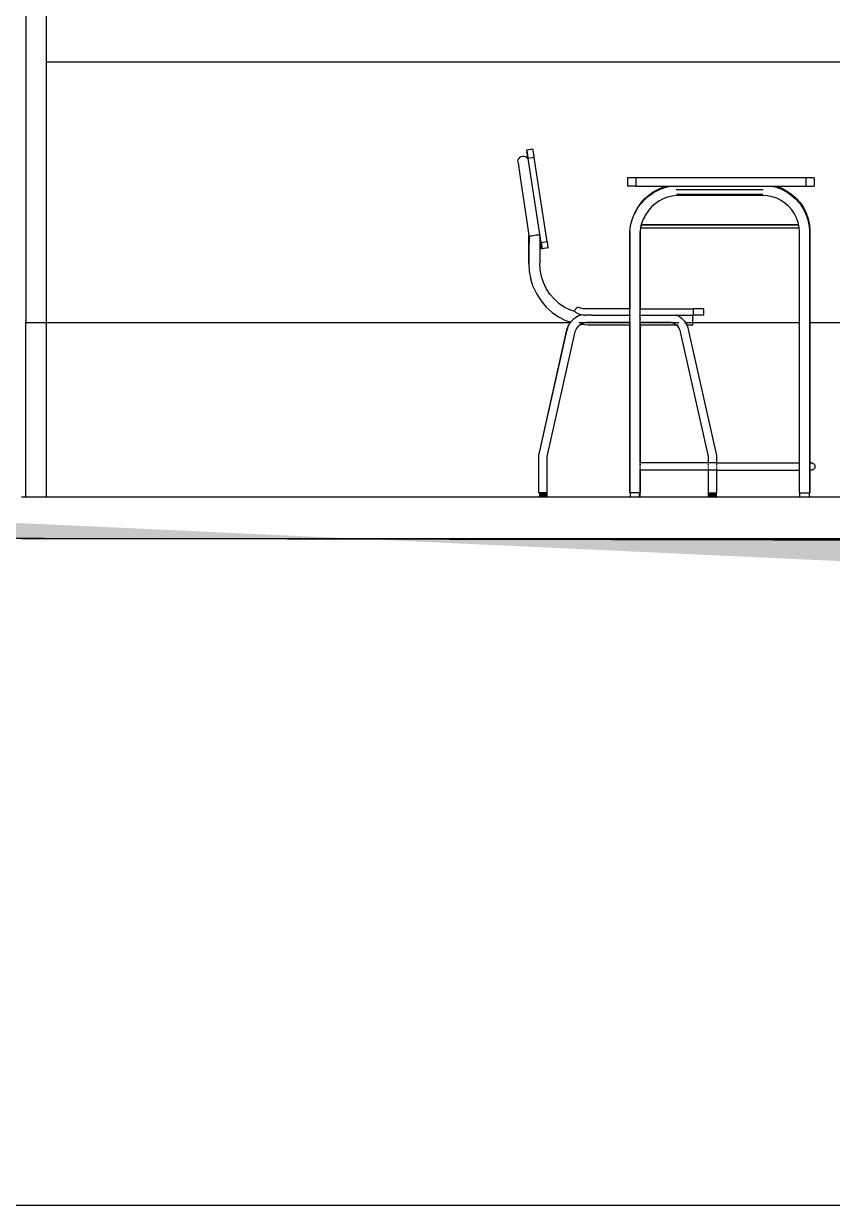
# Model space of a CAD drawing. Header units: metres. Extents: x 258817 to 259192, y 1878716 to 1878911.
# Drawn here: x 259000.56 to 259002.51, y 1878865.803 to 1878868.655 of the extents above; entities that cross this region are included whole.
import ezdxf

# ---------------------------------------------------------------- set-up
doc = ezdxf.new("R2010")
doc.units = ezdxf.units.M
doc.header["$MEASUREMENT"] = 0
doc.layers.add('SectionCutEdges', color=1, linetype='Continuous')
doc.layers.add('Vistas', color=7, linetype='Continuous')

# ---------------------------------------------------------------- blocks, each defined once
blk = doc.blocks.new('010 - Sección longitudinal 2')
for p, q in [((-15.4899, -2.0183), (-15.4899, -1.8683)), ((-15.4899, -2.0183), (-11.7449, -2.0183)), ((-15.4899, -2.6483), (-15.4899, -2.0183)), ((-14.3521, -2.2544), (-14.3504, -2.2512)), ((-14.3504, -2.2512), (-14.3481, -2.2486)), ((-14.3481, -2.2486), (-14.3451, -2.2467)), ((-14.3451, -2.2467), (-14.3418, -2.2457)), ((-14.3418, -2.2457), (-14.3384, -2.2456)), ((-14.3384, -2.2456), (-14.335, -2.2465)), ((-14.335, -2.2465), (-14.332, -2.2482)), ((-14.3178, -2.2294), (-14.332, -2.2317)), ((-14.3311, -2.2317), (-14.332, -2.2317)), ((-14.332, -2.2317), (-14.332, -2.2319)), ((-14.332, -2.2319), (-14.3319, -2.2324)), ((-14.332, -2.2482), (-14.3295, -2.2507)), ((-14.3319, -2.2324), (-14.3318, -2.2332)), ((-14.3318, -2.2332), (-14.3316, -2.2343)), ((-14.3316, -2.2343), (-14.3314, -2.2358)), ((-14.3302, -2.2438), (-14.3314, -2.2358)), ((-14.3169, -2.2294), (-14.3311, -2.2317)), ((-14.331, -2.2319), (-14.3311, -2.2317)), ((-14.3309, -2.2324), (-14.331, -2.2319)), ((-14.3308, -2.2332), (-14.3309, -2.2324)), ((-14.3306, -2.2344), (-14.3308, -2.2332)), ((-14.3304, -2.2358), (-14.3306, -2.2344)), ((-14.3301, -2.2374), (-14.3304, -2.2358)), ((-14.329, -2.2515), (-14.3302, -2.2438)), ((-14.3298, -2.2394), (-14.3301, -2.2374)), ((-14.3295, -2.2415), (-14.3298, -2.2394)), ((-14.3292, -2.2438), (-14.3295, -2.2415)), ((-14.3295, -2.2507), (-14.329, -2.2515)), ((-14.3288, -2.2462), (-14.3292, -2.2438)), ((-14.329, -2.2515), (-14.328, -2.2583)), ((-14.329, -2.2515), (-14.3283, -2.2527)), ((-14.3284, -2.2487), (-14.3288, -2.2462)), ((-14.328, -2.2512), (-14.3284, -2.2487)), ((-14.3139, -2.2489), (-14.328, -2.2512)), ((-14.2969, -2.4549), (-14.328, -2.2512)), ((-14.3169, -2.2294), (-14.3178, -2.2294)), ((-14.3169, -2.2296), (-14.3169, -2.2294)), ((-14.3168, -2.2301), (-14.3169, -2.2296)), ((-14.3166, -2.2309), (-14.3168, -2.2301)), ((-14.3165, -2.232), (-14.3166, -2.2309)), ((-14.3162, -2.2334), (-14.3165, -2.232)), ((-14.316, -2.2351), (-14.3162, -2.2334)), ((-14.3157, -2.237), (-14.316, -2.2351)), ((-14.3153, -2.2392), (-14.3157, -2.237)), ((-14.315, -2.2414), (-14.3153, -2.2392)), ((-14.3146, -2.2438), (-14.315, -2.2414)), ((-14.3142, -2.2463), (-14.3146, -2.2438)), ((-14.3139, -2.2489), (-14.3142, -2.2463)), ((-14.2827, -2.4528), (-14.3139, -2.2489)), ((-14.3529, -2.2578), (-14.3521, -2.2544)), ((-14.3528, -2.2614), (-14.3529, -2.2578)), ((-14.3528, -2.2614), (-14.3519, -2.2679)), ((-14.3519, -2.2679), (-14.3493, -2.2857)), ((-14.3493, -2.2857), (-14.3451, -2.3136)), ((-14.0889, -2.2983), (-14.089, -2.2983)), ((-14.089, -2.2983), (-14.089, -2.3183)), ((-14.0884, -2.2983), (-14.0889, -2.2983)), ((-14.0875, -2.2983), (-14.0884, -2.2983)), ((-14.0864, -2.2983), (-14.0875, -2.2983)), ((-14.0849, -2.2983), (-14.0864, -2.2983)), ((-14.0832, -2.2983), (-14.0849, -2.2983)), ((-14.0812, -2.2983), (-14.0832, -2.2983)), ((-14.079, -2.2983), (-14.0812, -2.2983)), ((-14.0767, -2.2983), (-14.079, -2.2983)), ((-14.0742, -2.2983), (-14.0767, -2.2983)), ((-14.0716, -2.2983), (-14.0742, -2.2983)), ((-14.069, -2.2983), (-14.0716, -2.2983)), ((-13.659, -2.2983), (-14.069, -2.2983)), ((-14.069, -2.2983), (-14.069, -2.3183)), ((-13.6564, -2.2983), (-13.659, -2.2983)), ((-13.659, -2.2983), (-13.659, -2.3183)), ((-13.6539, -2.2983), (-13.6564, -2.2983)), ((-13.6514, -2.2983), (-13.6539, -2.2983)), ((-13.649, -2.2983), (-13.6514, -2.2983)), ((-13.6469, -2.2983), (-13.649, -2.2983)), ((-13.6449, -2.2983), (-13.6469, -2.2983)), ((-13.6432, -2.2983), (-13.6449, -2.2983)), ((-13.6417, -2.2983), (-13.6432, -2.2983)), ((-13.6406, -2.2983), (-13.6417, -2.2983)), ((-13.6406, -2.2983), (-13.639, -2.2983)), ((-13.639, -2.2983), (-13.639, -2.3183)), ((-14.3451, -2.3136), (-14.3396, -2.3501)), ((-14.0889, -2.3183), (-14.089, -2.3183)), ((-14.0884, -2.3183), (-14.0889, -2.3183)), ((-14.0875, -2.3183), (-14.0884, -2.3183)), ((-14.0864, -2.3183), (-14.0875, -2.3183)), ((-14.0849, -2.3183), (-14.0864, -2.3183)), ((-14.0832, -2.3183), (-14.0849, -2.3183)), ((-14.0812, -2.3183), (-14.0832, -2.3183)), ((-14.079, -2.3183), (-14.0812, -2.3183)), ((-14.0767, -2.3183), (-14.079, -2.3183)), ((-14.0742, -2.3183), (-14.0767, -2.3183)), ((-14.0716, -2.3183), (-14.0742, -2.3183)), ((-14.069, -2.3183), (-14.0716, -2.3183)), ((-14.069, -2.3183), (-13.9951, -2.3183)), ((-14.0368, -2.3395), (-14.0251, -2.3313)), ((-14.0359, -2.3406), (-14.0259, -2.3336)), ((-14.0259, -2.3336), (-14.0246, -2.3329)), ((-14.0251, -2.3313), (-14.0126, -2.3246)), ((-14.0246, -2.3329), (-14.0243, -2.3327)), ((-14.0243, -2.3327), (-14.0133, -2.3269)), ((-14.0133, -2.3269), (-14, -2.3217)), ((-14.0126, -2.3246), (-13.9993, -2.3194)), ((-14, -2.3217), (-13.9986, -2.3214)), ((-13.9993, -2.3194), (-13.9951, -2.3183)), ((-13.9986, -2.3214), (-13.9871, -2.3183)), ((-13.9951, -2.3183), (-13.9935, -2.3183)), ((-13.9935, -2.3183), (-13.9887, -2.3183)), ((-13.9887, -2.3183), (-13.9871, -2.3183)), ((-13.9871, -2.3183), (-13.9862, -2.3183)), ((-13.9862, -2.3183), (-13.985, -2.3184)), ((-13.985, -2.3183), (-13.9848, -2.3183)), ((-13.985, -2.3184), (-13.9848, -2.3183)), ((-13.9848, -2.3183), (-13.9759, -2.3183)), ((-13.9759, -2.3183), (-13.9718, -2.3183)), ((-13.9718, -2.3183), (-13.7618, -2.3183)), ((-13.9704, -2.326), (-13.9713, -2.3262)), ((-13.9704, -2.326), (-13.9713, -2.3262)), ((-13.9704, -2.326), (-13.7621, -2.326)), ((-13.9704, -2.326), (-13.7621, -2.326)), ((-13.7618, -2.3183), (-13.7545, -2.3183)), ((-13.7545, -2.3183), (-13.7476, -2.3183)), ((-13.7476, -2.3183), (-13.7442, -2.3183)), ((-13.7442, -2.3183), (-13.7422, -2.3183)), ((-13.7422, -2.3183), (-13.7331, -2.3202)), ((-13.7422, -2.3183), (-13.7384, -2.3183)), ((-13.7384, -2.3183), (-13.7325, -2.3183)), ((-13.7331, -2.3202), (-13.733, -2.3203)), ((-13.733, -2.3203), (-13.7195, -2.3249)), ((-13.7325, -2.3183), (-13.7325, -2.3183)), ((-13.7325, -2.3183), (-13.7312, -2.3183)), ((-13.7312, -2.3183), (-13.659, -2.3183)), ((-13.7312, -2.3183), (-13.7186, -2.3227)), ((-13.7195, -2.3249), (-13.7193, -2.325)), ((-13.7193, -2.325), (-13.7067, -2.3313)), ((-13.7186, -2.3227), (-13.7055, -2.3292)), ((-13.7067, -2.3313), (-13.7063, -2.3315)), ((-13.7063, -2.3315), (-13.6948, -2.3392)), ((-13.7055, -2.3292), (-13.6934, -2.3374)), ((-13.6934, -2.3374), (-13.6824, -2.347)), ((-13.659, -2.3183), (-13.6564, -2.3183)), ((-13.6564, -2.3183), (-13.6539, -2.3183)), ((-13.6539, -2.3183), (-13.6514, -2.3183)), ((-13.6514, -2.3183), (-13.649, -2.3183)), ((-13.649, -2.3183), (-13.6469, -2.3183)), ((-13.6469, -2.3183), (-13.6449, -2.3183)), ((-13.6449, -2.3183), (-13.6432, -2.3183)), ((-13.6432, -2.3183), (-13.6417, -2.3183)), ((-13.6417, -2.3183), (-13.6406, -2.3183)), ((-13.639, -2.3183), (-13.6406, -2.3183)), ((-14.3396, -2.3501), (-14.3331, -2.3931)), ((-14.0651, -2.3713), (-14.0569, -2.3596)), ((-14.0645, -2.3717), (-14.0577, -2.3619)), ((-14.0577, -2.3619), (-14.0562, -2.3602)), ((-14.0569, -2.3596), (-14.0475, -2.349)), ((-14.0562, -2.3602), (-14.0482, -2.3513)), ((-14.0482, -2.3513), (-14.0466, -2.3498)), ((-14.0475, -2.349), (-14.0368, -2.3395)), ((-14.0466, -2.3498), (-14.0376, -2.3418)), ((-14.0376, -2.3418), (-14.0359, -2.3406)), ((-14.0224, -2.361), (-14.031, -2.3685)), ((-14.0131, -2.3545), (-14.0224, -2.361)), ((-14.0031, -2.3491), (-14.0131, -2.3545)), ((-13.9925, -2.3449), (-14.0031, -2.3491)), ((-13.9815, -2.3421), (-13.9925, -2.3449)), ((-13.9703, -2.3405), (-13.9815, -2.3421)), ((-13.9696, -2.3382), (-13.9705, -2.3383)), ((-13.7626, -2.3405), (-13.9703, -2.3405)), ((-13.7625, -2.3382), (-13.9696, -2.3382)), ((-13.7509, -2.3414), (-13.7626, -2.3405)), ((-13.7397, -2.3438), (-13.7509, -2.3414)), ((-13.7288, -2.3475), (-13.7397, -2.3438)), ((-13.7186, -2.3526), (-13.7288, -2.3475)), ((-13.7091, -2.359), (-13.7186, -2.3526)), ((-13.7004, -2.3666), (-13.7091, -2.359)), ((-13.6948, -2.3392), (-13.6941, -2.3397)), ((-13.6941, -2.3397), (-13.684, -2.3486)), ((-13.684, -2.3486), (-13.6832, -2.3493)), ((-13.6832, -2.3493), (-13.6744, -2.3593)), ((-13.6824, -2.347), (-13.6728, -2.358)), ((-13.6744, -2.3593), (-13.6735, -2.3603)), ((-13.6735, -2.3603), (-13.6663, -2.3711)), ((-13.6728, -2.358), (-13.6646, -2.3701)), ((-14.3331, -2.3931), (-14.3264, -2.4372)), ((-14.077, -2.3972), (-14.0718, -2.3839)), ((-14.0769, -2.3972), (-14.0726, -2.3862)), ((-14.0726, -2.3862), (-14.0715, -2.3841)), ((-14.0718, -2.3839), (-14.0651, -2.3713)), ((-14.0715, -2.3841), (-14.0714, -2.3841)), ((-14.0714, -2.3841), (-14.0658, -2.3736)), ((-14.0658, -2.3736), (-14.0645, -2.3717)), ((-14.045, -2.3864), (-14.0504, -2.3964)), ((-14.0385, -2.377), (-14.045, -2.3864)), ((-14.031, -2.3685), (-14.0385, -2.377)), ((-13.6929, -2.3752), (-13.7004, -2.3666)), ((-13.6865, -2.3847), (-13.6929, -2.3752)), ((-13.6814, -2.395), (-13.6865, -2.3847)), ((-13.6776, -2.4058), (-13.6814, -2.395)), ((-13.6663, -2.3711), (-13.6654, -2.3724)), ((-13.6654, -2.3724), (-13.6594, -2.3843)), ((-13.6646, -2.3701), (-13.6581, -2.3832)), ((-13.6594, -2.3843), (-13.6588, -2.3855)), ((-13.6588, -2.3855), (-13.6547, -2.3974)), ((-13.6581, -2.3832), (-13.6533, -2.397)), ((-14.0833, -2.4275), (-14.0814, -2.4132)), ((-14.0814, -2.4132), (-14.0778, -2.3995)), ((-14.0778, -2.3995), (-14.0773, -2.3983)), ((-14.0773, -2.3983), (-14.077, -2.3972)), ((-14.0773, -2.3983), (-14.0769, -2.3972)), ((-14.0575, -2.4189), (-14.0586, -2.4268)), ((-14.0571, -2.4189), (-14.0582, -2.4269)), ((-14.058, -2.4189), (-14.0575, -2.4189)), ((-14.0579, -2.4185), (-14.0575, -2.4185)), ((-14.0574, -2.418), (-14.0575, -2.4185)), ((-14.0575, -2.4185), (-14.0575, -2.4189)), ((-14.0575, -2.4185), (-14.057, -2.4185)), ((-14.0575, -2.4189), (-14.0571, -2.4189)), ((-14.0574, -2.418), (-14.0568, -2.4158)), ((-14.057, -2.4185), (-14.0571, -2.4189)), ((-14.0571, -2.4189), (-13.6751, -2.4189)), ((-14.0567, -2.4158), (-14.057, -2.4185)), ((-14.057, -2.4185), (-13.6751, -2.4185)), ((-14.0567, -2.4154), (-14.0568, -2.4158)), ((-14.0565, -2.4144), (-14.0567, -2.4154)), ((-14.0557, -2.4114), (-14.0565, -2.4144)), ((-14.0555, -2.4114), (-14.0563, -2.4144)), ((-14.0556, -2.4109), (-14.0557, -2.4114)), ((-14.0557, -2.4114), (-14.0555, -2.4114)), ((-14.0545, -2.407), (-14.0556, -2.4109)), ((-14.0556, -2.4109), (-14.0554, -2.4109)), ((-14.0554, -2.4109), (-14.0555, -2.4114)), ((-14.0555, -2.4114), (-13.6764, -2.4114)), ((-14.0541, -2.4059), (-14.0554, -2.4109)), ((-14.0554, -2.4109), (-13.6765, -2.4109)), ((-14.0541, -2.4059), (-14.0545, -2.407)), ((-14.0504, -2.3964), (-14.0541, -2.4059)), ((-13.6765, -2.4109), (-13.6776, -2.4058)), ((-13.6764, -2.4114), (-13.6765, -2.4109)), ((-13.6758, -2.4144), (-13.6764, -2.4114)), ((-13.6756, -2.4154), (-13.6758, -2.4144)), ((-13.6755, -2.4158), (-13.6756, -2.4154)), ((-13.6752, -2.417), (-13.6755, -2.4158)), ((-13.6751, -2.4185), (-13.6752, -2.417)), ((-13.6751, -2.4185), (-13.6747, -2.4185)), ((-13.6751, -2.4189), (-13.6751, -2.4185)), ((-13.6743, -2.4288), (-13.6751, -2.4189)), ((-13.6751, -2.4189), (-13.6747, -2.4189)), ((-13.6547, -2.3974), (-13.654, -2.3993)), ((-13.654, -2.3993), (-13.6515, -2.4115)), ((-13.6533, -2.397), (-13.6503, -2.4113)), ((-13.6515, -2.4115), (-13.6511, -2.4136)), ((-13.6511, -2.4136), (-13.6501, -2.4256)), ((-13.6503, -2.4113), (-13.6492, -2.4256)), ((-14.3268, -2.5048), (-14.3264, -2.4372)), ((-14.3264, -2.4372), (-14.326, -2.4401)), ((-14.326, -2.4401), (-14.3264, -2.4725)), ((-14.326, -2.4401), (-14.3259, -2.4401)), ((-14.3259, -2.4401), (-14.3256, -2.4396)), ((-14.3256, -2.4396), (-14.3243, -2.4391)), ((-14.3243, -2.4391), (-14.3223, -2.4384)), ((-14.3223, -2.4384), (-14.3196, -2.4378)), ((-14.3196, -2.4378), (-14.3165, -2.4371)), ((-14.3165, -2.4371), (-14.3131, -2.4365)), ((-14.3131, -2.4365), (-14.3097, -2.436)), ((-14.3097, -2.436), (-14.3066, -2.4356)), ((-14.3066, -2.4356), (-14.3038, -2.4354)), ((-14.3038, -2.4354), (-14.3017, -2.4354)), ((-14.3017, -2.4354), (-14.3004, -2.4355)), ((-14.3004, -2.4355), (-14.2999, -2.4358)), ((-14.3004, -2.439), (-14.3004, -2.4392)), ((-14.2999, -2.4421), (-14.3004, -2.5039)), ((-14.2999, -2.4358), (-14.2999, -2.4421)), ((-14.2968, -2.4629), (-14.2999, -2.4421)), ((-14.0833, -2.6145), (-14.0833, -2.4275)), ((-14.0826, -2.6145), (-14.0826, -2.4275)), ((-14.0586, -2.4268), (-14.059, -2.4292)), ((-14.059, -2.4292), (-14.059, -2.6145)), ((-14.0582, -2.4269), (-14.0582, -2.6145)), ((-13.6743, -2.6483), (-13.6743, -2.4288)), ((-13.6501, -2.4256), (-13.65, -2.4279)), ((-13.65, -2.4279), (-13.65, -2.6483)), ((-13.6492, -2.4256), (-13.6492, -2.6483)), ((-14.3264, -2.4725), (-14.3268, -2.5048)), ((-14.2827, -2.4528), (-14.2969, -2.4549)), ((-14.2969, -2.4549), (-14.2966, -2.4568)), ((-14.2961, -2.4672), (-14.2968, -2.4629)), ((-14.2966, -2.4568), (-14.2964, -2.4587)), ((-14.2964, -2.4587), (-14.2961, -2.4605)), ((-14.2961, -2.4605), (-14.2958, -2.4622)), ((-14.2959, -2.4682), (-14.2961, -2.4672)), ((-14.2958, -2.4689), (-14.2959, -2.4682)), ((-14.2958, -2.4622), (-14.2956, -2.4637)), ((-14.2957, -2.4693), (-14.2958, -2.4689)), ((-14.2958, -2.4694), (-14.2957, -2.4697)), ((-14.2958, -2.4694), (-14.2957, -2.4697)), ((-14.2957, -2.4694), (-14.2957, -2.4693)), ((-14.2957, -2.4694), (-14.2947, -2.4694)), ((-14.2957, -2.4694), (-14.2957, -2.4697)), ((-14.2957, -2.4694), (-14.2957, -2.4697)), ((-14.2956, -2.4637), (-14.2954, -2.4652)), ((-14.2954, -2.4652), (-14.2952, -2.4664)), ((-14.2952, -2.4664), (-14.295, -2.4675)), ((-14.295, -2.4675), (-14.2949, -2.4683)), ((-14.2949, -2.4683), (-14.2948, -2.4689)), ((-14.2815, -2.4674), (-14.2948, -2.4693)), ((-14.2948, -2.4689), (-14.2948, -2.4693)), ((-14.2948, -2.4693), (-14.2947, -2.4694)), ((-14.2805, -2.4674), (-14.2947, -2.4694)), ((-14.2947, -2.4697), (-14.2947, -2.4694)), ((-14.2947, -2.4697), (-14.2947, -2.4694)), ((-14.2827, -2.4528), (-14.2824, -2.4547)), ((-14.2824, -2.4547), (-14.2821, -2.4566)), ((-14.2821, -2.4566), (-14.2819, -2.4584)), ((-14.2819, -2.4584), (-14.2816, -2.4601)), ((-14.2816, -2.4601), (-14.2814, -2.4617)), ((-14.2815, -2.4674), (-14.2805, -2.4674)), ((-14.2814, -2.4617), (-14.2812, -2.4631)), ((-14.2812, -2.4631), (-14.281, -2.4644)), ((-14.281, -2.4644), (-14.2808, -2.4654)), ((-14.2808, -2.4654), (-14.2807, -2.4663)), ((-14.2807, -2.4663), (-14.2806, -2.4669)), ((-14.2806, -2.4669), (-14.2805, -2.4673)), ((-14.2805, -2.4673), (-14.2805, -2.4674)), ((-14.3268, -2.5048), (-14.3256, -2.5238)), ((-14.2994, -2.5203), (-14.3004, -2.5039)), ((-14.3256, -2.5238), (-14.3219, -2.543)), ((-14.2964, -2.5359), (-14.2994, -2.5203)), ((-14.2914, -2.551), (-14.2964, -2.5359)), ((-14.3159, -2.5615), (-14.3219, -2.543)), ((-14.3159, -2.5615), (-14.3075, -2.579)), ((-14.2846, -2.5653), (-14.2914, -2.551)), ((-14.2761, -2.5785), (-14.2846, -2.5653)), ((-14.3075, -2.579), (-14.2971, -2.5952)), ((-14.266, -2.5905), (-14.2761, -2.5785)), ((-14.2544, -2.601), (-14.266, -2.5905)), ((-14.2971, -2.5952), (-14.2847, -2.6099)), ((-14.2847, -2.6099), (-14.2705, -2.6228)), ((-14.2705, -2.6228), (-14.2549, -2.6336)), ((-14.2417, -2.6099), (-14.2544, -2.601)), ((-14.2279, -2.6169), (-14.2417, -2.6099)), ((-14.2159, -2.6211), (-14.2279, -2.6169)), ((-14.2112, -2.6116), (-14.2178, -2.6194)), ((-14.2159, -2.6211), (-14.2178, -2.6194)), ((-14.2151, -2.6219), (-14.2159, -2.6211)), ((-14.2151, -2.6219), (-14.2136, -2.6229)), ((-14.2117, -2.6242), (-14.2136, -2.6229)), ((-14.2107, -2.6113), (-14.2112, -2.6116)), ((-14.2101, -2.6111), (-14.2107, -2.6113)), ((-14.2096, -2.6109), (-14.2101, -2.6111)), ((-14.209, -2.6108), (-14.2096, -2.6109)), ((-14.2083, -2.6107), (-14.209, -2.6108)), ((-14.2077, -2.6106), (-14.2083, -2.6107)), ((-14.2071, -2.6107), (-14.2077, -2.6106)), ((-14.2065, -2.6108), (-14.2071, -2.6107)), ((-14.2059, -2.6109), (-14.2065, -2.6108)), ((-14.2053, -2.6111), (-14.2059, -2.6109)), ((-14.2048, -2.6113), (-14.2053, -2.6111)), ((-14.2042, -2.6116), (-14.2048, -2.6113)), ((-14.2019, -2.6129), (-14.2042, -2.6116)), ((-14.1993, -2.6137), (-14.2019, -2.6129)), ((-14.1968, -2.6143), (-14.1993, -2.6137)), ((-14.1941, -2.6145), (-14.1968, -2.6143)), ((-14.1739, -2.6145), (-14.1941, -2.6145)), ((-14.0833, -2.6145), (-14.1739, -2.6145)), ((-14.0826, -2.6145), (-14.0833, -2.6145)), ((-14.0833, -2.6292), (-14.0833, -2.6145)), ((-14.0817, -2.6145), (-14.0826, -2.6145)), ((-14.059, -2.6145), (-14.0594, -2.6145)), ((-14.0586, -2.6145), (-14.059, -2.6145)), ((-14.059, -2.6145), (-14.059, -2.6292)), ((-14.0582, -2.6145), (-14.0586, -2.6145)), ((-14.0582, -2.6145), (-13.9307, -2.6145)), ((-13.9307, -2.6145), (-13.9307, -2.6292)), ((-13.9274, -2.6145), (-13.9307, -2.6145)), ((-13.9242, -2.6145), (-13.9274, -2.6145)), ((-13.9211, -2.6145), (-13.9242, -2.6145)), ((-13.9181, -2.6145), (-13.9211, -2.6145)), ((-13.9154, -2.6145), (-13.9181, -2.6145)), ((-13.9129, -2.6145), (-13.9154, -2.6145)), ((-13.9107, -2.6145), (-13.9129, -2.6145)), ((-13.9089, -2.6145), (-13.9107, -2.6145)), ((-13.9074, -2.6145), (-13.9089, -2.6145)), ((-13.9064, -2.6145), (-13.9074, -2.6145)), ((-13.9055, -2.6145), (-13.9064, -2.6145)), ((-13.9055, -2.6145), (-13.9055, -2.6292)), ((-15.4899, -2.6483), (-15.5399, -2.6483)), ((-15.4899, -3.0683), (-15.4899, -2.6483)), ((-14.227, -2.6483), (-15.4899, -2.6483)), ((-14.2549, -2.6336), (-14.238, -2.6423)), ((-14.238, -2.6423), (-14.2258, -2.6466)), ((-14.2317, -2.6564), (-14.2288, -2.651)), ((-14.2316, -2.6564), (-14.2287, -2.6511)), ((-14.2288, -2.651), (-14.227, -2.6483)), ((-14.2287, -2.651), (-14.2269, -2.6483)), ((-14.2287, -2.6511), (-14.2287, -2.651)), ((-14.227, -2.6483), (-14.2258, -2.6466)), ((-14.2269, -2.6483), (-14.227, -2.6483)), ((-14.2269, -2.6483), (-14.2257, -2.6466)), ((-14.2266, -2.6483), (-14.2269, -2.6483)), ((-14.2258, -2.6466), (-14.2257, -2.6466)), ((-14.2257, -2.6466), (-14.2254, -2.6462)), ((-14.2257, -2.6466), (-14.2255, -2.6467)), ((-14.2255, -2.6467), (-14.2254, -2.6467)), ((-14.2254, -2.6462), (-14.2253, -2.646)), ((-14.2253, -2.646), (-14.2245, -2.6451)), ((-14.2245, -2.6451), (-14.223, -2.6433)), ((-14.223, -2.6433), (-14.2213, -2.6414)), ((-14.2213, -2.6414), (-14.2209, -2.641)), ((-14.2209, -2.641), (-14.2182, -2.6385)), ((-14.2182, -2.6385), (-14.2174, -2.6378)), ((-14.2174, -2.6378), (-14.2168, -2.6372)), ((-14.2168, -2.6372), (-14.2147, -2.6357)), ((-14.2148, -2.6357), (-14.212, -2.6337)), ((-14.2147, -2.6357), (-14.212, -2.6337)), ((-14.212, -2.6337), (-14.2107, -2.6329)), ((-14.212, -2.6337), (-14.2119, -2.6337)), ((-14.2119, -2.6337), (-14.2106, -2.6329)), ((-14.2114, -2.6245), (-14.2117, -2.6242)), ((-14.2073, -2.6266), (-14.2114, -2.6245)), ((-14.2106, -2.6329), (-14.2067, -2.6307)), ((-14.203, -2.6281), (-14.2073, -2.6266)), ((-14.2067, -2.6307), (-14.2062, -2.6305)), ((-14.206, -2.6515), (-14.2065, -2.6514)), ((-14.2062, -2.6305), (-14.2017, -2.6285)), ((-14.2032, -2.6483), (-14.2061, -2.6483)), ((-14.2059, -2.6515), (-14.206, -2.6515)), ((-14.2014, -2.6284), (-14.203, -2.6281)), ((-14.2025, -2.6522), (-14.2017, -2.6516)), ((-14.2024, -2.6522), (-14.2017, -2.6517)), ((-14.2012, -2.6484), (-14.2023, -2.6483)), ((-14.2017, -2.6285), (-14.2014, -2.6284)), ((-14.2017, -2.6517), (-14.2012, -2.6514)), ((-14.1988, -2.6289), (-14.2014, -2.6284)), ((-14.1953, -2.6483), (-14.2012, -2.6484)), ((-14.2012, -2.6514), (-14.1999, -2.6506)), ((-14.1999, -2.6506), (-14.198, -2.6495)), ((-14.199, -2.6307), (-14.199, -2.6306)), ((-14.1986, -2.629), (-14.1988, -2.6289)), ((-14.1946, -2.6292), (-14.1986, -2.629)), ((-14.198, -2.6495), (-14.1962, -2.6487)), ((-14.1962, -2.6487), (-14.1961, -2.6487)), ((-14.1961, -2.6487), (-14.1953, -2.6483)), ((-14.1953, -2.6483), (-14.1952, -2.6483)), ((-14.1952, -2.6483), (-14.1946, -2.6481)), ((-14.0833, -2.6483), (-14.1952, -2.6483)), ((-14.194, -2.6292), (-14.1946, -2.6292)), ((-14.1946, -2.6481), (-14.1945, -2.6481)), ((-14.1945, -2.6481), (-14.1911, -2.647)), ((-14.194, -2.6292), (-14.1892, -2.6292)), ((-14.1911, -2.647), (-14.191, -2.647)), ((-14.191, -2.647), (-14.1874, -2.6464)), ((-14.1739, -2.6292), (-14.1892, -2.6292)), ((-14.1874, -2.6464), (-14.1873, -2.6464)), ((-14.1873, -2.6464), (-14.1833, -2.6461)), ((-14.1833, -2.6461), (-14.1832, -2.6461)), ((-14.1832, -2.6461), (-14.0833, -2.6461)), ((-14.1739, -2.6292), (-14.0833, -2.6292)), ((-14.0833, -2.6302), (-14.0833, -2.6292)), ((-14.0833, -2.6292), (-14.0826, -2.6292)), ((-14.0833, -2.6302), (-14.0833, -2.6327)), ((-14.0833, -2.633), (-14.0833, -2.6327)), ((-14.0833, -2.6354), (-14.0833, -2.633)), ((-14.0833, -2.6382), (-14.0833, -2.6354)), ((-14.0833, -2.6399), (-14.0833, -2.6382)), ((-14.0833, -2.6407), (-14.0833, -2.6399)), ((-14.0833, -2.6429), (-14.0833, -2.6407)), ((-14.0833, -2.6434), (-14.0833, -2.6429)), ((-14.0833, -2.6457), (-14.0833, -2.6434)), ((-14.0833, -2.6461), (-14.0833, -2.6457)), ((-14.0833, -2.6461), (-14.0817, -2.6461)), ((-14.0833, -2.6467), (-14.0833, -2.6461)), ((-14.0833, -2.6483), (-14.0833, -2.6467)), ((-14.0833, -2.6496), (-14.0833, -2.6483)), ((-14.0826, -2.6483), (-14.0833, -2.6483)), ((-14.0833, -2.6518), (-14.0833, -2.6496)), ((-14.0826, -2.6302), (-14.0826, -2.6292)), ((-14.0826, -2.6292), (-14.0817, -2.6292)), ((-14.0826, -2.6399), (-14.0826, -2.6382)), ((-14.0826, -2.6483), (-14.0826, -2.6467)), ((-14.0826, -2.6496), (-14.0826, -2.6483)), ((-14.0817, -2.6483), (-14.0826, -2.6483)), ((-14.0594, -2.6292), (-14.059, -2.6292)), ((-14.0594, -2.6461), (-14.059, -2.6461)), ((-14.059, -2.6292), (-14.0586, -2.6292)), ((-14.059, -2.6302), (-14.059, -2.6292)), ((-14.059, -2.6302), (-14.059, -2.6327)), ((-14.059, -2.6327), (-14.059, -2.633)), ((-14.059, -2.633), (-14.059, -2.6354)), ((-14.059, -2.6354), (-14.059, -2.6382)), ((-14.059, -2.6382), (-14.059, -2.6399)), ((-14.059, -2.6399), (-14.059, -2.6407)), ((-14.059, -2.6407), (-14.059, -2.6429)), ((-14.059, -2.6429), (-14.059, -2.6434)), ((-14.059, -2.6434), (-14.059, -2.6457)), ((-14.059, -2.6457), (-14.059, -2.6461)), ((-14.059, -2.6461), (-13.9899, -2.6461)), ((-14.059, -2.6461), (-14.059, -2.6467)), ((-14.059, -2.6467), (-14.059, -2.6496)), ((-14.059, -2.6496), (-14.059, -2.6518)), ((-14.0586, -2.6292), (-14.0582, -2.6292)), ((-14.0582, -2.6292), (-13.9847, -2.6292)), ((-14.0582, -2.6292), (-14.0582, -2.6302)), ((-14.0582, -2.6382), (-14.0582, -2.6399)), ((-14.0582, -2.6467), (-14.0582, -2.6483)), ((-14.0582, -2.6483), (-14.0582, -2.6496)), ((-13.979, -2.6483), (-14.0582, -2.6483)), ((-13.9899, -2.6461), (-13.9864, -2.6463)), ((-13.9864, -2.6463), (-13.9841, -2.6467)), ((-13.9847, -2.6292), (-13.9845, -2.6292)), ((-13.9845, -2.6292), (-13.9797, -2.6292)), ((-13.9841, -2.6467), (-13.984, -2.6467)), ((-13.9832, -2.6469), (-13.984, -2.6467)), ((-13.9832, -2.6469), (-13.9803, -2.6478)), ((-13.9803, -2.6478), (-13.9802, -2.6478)), ((-13.9802, -2.6478), (-13.979, -2.6483)), ((-13.9797, -2.6292), (-13.974, -2.6292)), ((-13.9789, -2.6483), (-13.979, -2.6483)), ((-13.9731, -2.6483), (-13.9789, -2.6483)), ((-13.9789, -2.6483), (-13.9773, -2.6491)), ((-13.9773, -2.6491), (-13.9764, -2.6496)), ((-13.9773, -2.6491), (-13.9772, -2.6491)), ((-13.9772, -2.6491), (-13.9763, -2.6496)), ((-13.9769, -2.6377), (-13.9769, -2.6377)), ((-13.9763, -2.6496), (-13.9744, -2.6507)), ((-13.9744, -2.6507), (-13.9729, -2.6518)), ((-13.974, -2.6292), (-13.9739, -2.6293)), ((-13.9739, -2.6293), (-13.9714, -2.6292)), ((-13.9687, -2.6483), (-13.9722, -2.6483)), ((-13.9707, -2.6292), (-13.9714, -2.6292)), ((-13.9707, -2.6292), (-13.9686, -2.6302)), ((-13.9707, -2.6292), (-13.9309, -2.6292)), ((-13.9686, -2.6483), (-13.9687, -2.6483)), ((-13.9686, -2.6302), (-13.9686, -2.6302)), ((-13.9686, -2.6302), (-13.9685, -2.6302)), ((-13.965, -2.6483), (-13.9686, -2.6483)), ((-13.9685, -2.6302), (-13.9684, -2.6302)), ((-13.9684, -2.6302), (-13.9637, -2.6329)), ((-13.9637, -2.6329), (-13.9635, -2.633)), ((-13.9635, -2.633), (-13.9593, -2.6362)), ((-13.9593, -2.6362), (-13.9591, -2.6363)), ((-13.9592, -2.6363), (-13.9554, -2.6399)), ((-13.9591, -2.6363), (-13.9553, -2.6399)), ((-13.9553, -2.6399), (-13.9552, -2.64)), ((-13.9552, -2.64), (-13.9522, -2.6434)), ((-13.9522, -2.6434), (-13.9515, -2.6442)), ((-13.9515, -2.6442), (-13.9498, -2.6467)), ((-13.9492, -2.6483), (-13.9502, -2.6483)), ((-13.9498, -2.6467), (-13.9487, -2.6483)), ((-13.9309, -2.6483), (-13.9487, -2.6483)), ((-13.9487, -2.6483), (-13.9484, -2.6488)), ((-13.9485, -2.6488), (-13.9481, -2.6496)), ((-13.9484, -2.6488), (-13.948, -2.6496)), ((-13.948, -2.6496), (-13.9468, -2.6518)), ((-13.9309, -2.6302), (-13.9309, -2.6292)), ((-13.9309, -2.6292), (-13.9307, -2.6292)), ((-13.9309, -2.633), (-13.9309, -2.6302)), ((-13.9309, -2.6363), (-13.9309, -2.633)), ((-13.9309, -2.6363), (-13.9309, -2.6399)), ((-13.9309, -2.6434), (-13.9309, -2.6399)), ((-13.9309, -2.6467), (-13.9309, -2.6434)), ((-13.9309, -2.6467), (-13.9309, -2.6483)), ((-13.9309, -2.6483), (-13.9309, -2.6496)), ((-13.6743, -2.6483), (-13.9309, -2.6483)), ((-13.9309, -2.6518), (-13.9309, -2.6496)), ((-13.9274, -2.6292), (-13.9307, -2.6292)), ((-13.9242, -2.6292), (-13.9274, -2.6292)), ((-13.9211, -2.6292), (-13.9242, -2.6292)), ((-13.9181, -2.6292), (-13.9211, -2.6292)), ((-13.9154, -2.6292), (-13.9181, -2.6292)), ((-13.9129, -2.6292), (-13.9154, -2.6292)), ((-13.9107, -2.6292), (-13.9129, -2.6292)), ((-13.9089, -2.6292), (-13.9107, -2.6292)), ((-13.9074, -2.6292), (-13.9089, -2.6292)), ((-13.9064, -2.6292), (-13.9074, -2.6292)), ((-13.9064, -2.6292), (-13.9055, -2.6292)), ((-13.6739, -2.6483), (-13.6743, -2.6483)), ((-13.6743, -2.9855), (-13.6743, -2.6483)), ((-13.65, -2.6483), (-13.6504, -2.6483)), ((-13.6492, -2.6483), (-13.65, -2.6483)), ((-13.65, -2.6483), (-13.65, -2.9855)), ((-13.6492, -2.6483), (-13.6492, -2.9855)), ((-12.477, -2.6483), (-13.6492, -2.6483)), ((-14.3025, -2.9682), (-14.2356, -2.6678)), ((-14.3024, -2.9682), (-14.2355, -2.6679)), ((-14.2823, -2.9706), (-14.216, -2.6731)), ((-14.2356, -2.6678), (-14.234, -2.6622)), ((-14.2355, -2.6678), (-14.2339, -2.6622)), ((-14.2355, -2.6679), (-14.2355, -2.6678)), ((-14.234, -2.6622), (-14.2317, -2.6564)), ((-14.2339, -2.6622), (-14.2316, -2.6565)), ((-14.2339, -2.6622), (-14.2339, -2.6622)), ((-14.2316, -2.6565), (-14.2316, -2.6564)), ((-14.216, -2.6731), (-14.2149, -2.6691)), ((-14.215, -2.6691), (-14.2136, -2.6656)), ((-14.2149, -2.6691), (-14.2135, -2.6656)), ((-14.2136, -2.6656), (-14.2118, -2.6622)), ((-14.2135, -2.6656), (-14.2117, -2.6622)), ((-14.2118, -2.6622), (-14.2117, -2.6621)), ((-14.2117, -2.6622), (-14.2095, -2.6591)), ((-14.2095, -2.6591), (-14.207, -2.6562)), ((-14.2071, -2.6561), (-14.2044, -2.6536)), ((-14.207, -2.6562), (-14.2043, -2.6536)), ((-14.2044, -2.6536), (-14.2025, -2.6522)), ((-14.2043, -2.6536), (-14.2024, -2.6522)), ((-14.2025, -2.6522), (-14.2029, -2.6521)), ((-14.2024, -2.6522), (-14.2025, -2.6522)), ((-14.2017, -2.6524), (-14.2024, -2.6522)), ((-14.1834, -2.6536), (-14.2017, -2.6524)), ((-14.0833, -2.6536), (-14.1834, -2.6536)), ((-14.0833, -2.6536), (-14.0833, -2.6518)), ((-14.0833, -3.0583), (-14.0833, -2.6536)), ((-14.0826, -2.6536), (-14.0833, -2.6536)), ((-14.0826, -2.6536), (-14.0826, -2.6518)), ((-14.0826, -3.0583), (-14.0826, -2.6536)), ((-14.0817, -2.6536), (-14.0826, -2.6536)), ((-14.059, -2.6536), (-14.0594, -2.6536)), ((-14.059, -2.6518), (-14.059, -2.6536)), ((-14.059, -2.6536), (-14.059, -2.9855)), ((-14.0586, -2.6536), (-14.059, -2.6536)), ((-14.0582, -2.6536), (-14.0586, -2.6536)), ((-14.0582, -2.6518), (-14.0582, -2.6536)), ((-13.9708, -2.6536), (-14.0582, -2.6536)), ((-14.0582, -2.6536), (-14.0582, -2.9855)), ((-13.973, -2.6518), (-13.9719, -2.6526)), ((-13.9729, -2.6518), (-13.9719, -2.6525)), ((-13.9719, -2.6525), (-13.9718, -2.6526)), ((-13.9719, -2.6526), (-13.9708, -2.6536)), ((-13.9718, -2.6526), (-13.9707, -2.6536)), ((-13.9708, -2.6536), (-13.9695, -2.6548)), ((-13.9707, -2.6536), (-13.9708, -2.6536)), ((-13.9707, -2.6536), (-13.9695, -2.6547)), ((-13.9686, -2.6536), (-13.9707, -2.6536)), ((-13.9695, -2.6547), (-13.9694, -2.6548)), ((-13.9695, -2.6548), (-13.9674, -2.6573)), ((-13.9694, -2.6548), (-13.9673, -2.6572)), ((-13.9685, -2.6536), (-13.9686, -2.6536)), ((-13.9664, -2.6536), (-13.9683, -2.6536)), ((-13.9674, -2.6573), (-13.9655, -2.66)), ((-13.9673, -2.6572), (-13.9673, -2.6573)), ((-13.9673, -2.6573), (-13.9655, -2.6599)), ((-13.9663, -2.6536), (-13.9664, -2.6536)), ((-13.9655, -2.6599), (-13.9654, -2.66)), ((-13.9655, -2.66), (-13.964, -2.6629)), ((-13.9654, -2.66), (-13.9639, -2.6628)), ((-13.964, -2.6629), (-13.9628, -2.6659)), ((-13.9639, -2.6628), (-13.9639, -2.6629)), ((-13.9639, -2.6629), (-13.9627, -2.6659)), ((-13.9628, -2.6659), (-13.9618, -2.6694)), ((-13.9627, -2.6659), (-13.9626, -2.6659)), ((-13.9626, -2.6659), (-13.9617, -2.6694)), ((-13.9618, -2.6694), (-13.8947, -2.9706)), ((-13.9617, -2.6694), (-13.8946, -2.9706)), ((-13.9617, -2.6694), (-13.9617, -2.6694)), ((-13.9604, -2.669), (-13.9604, -2.669)), ((-13.9598, -2.6649), (-13.9598, -2.6649)), ((-13.9469, -2.6518), (-13.9459, -2.6536)), ((-13.9468, -2.6518), (-13.9458, -2.6536)), ((-13.9459, -2.6536), (-13.9461, -2.6536)), ((-13.9459, -2.6536), (-13.9458, -2.6537)), ((-13.9458, -2.6536), (-13.9459, -2.6536)), ((-13.9458, -2.6536), (-13.9457, -2.6537)), ((-13.9309, -2.6536), (-13.9458, -2.6536)), ((-13.9458, -2.6537), (-13.9437, -2.659)), ((-13.9457, -2.6537), (-13.9436, -2.659)), ((-13.9437, -2.659), (-13.9437, -2.659)), ((-13.9436, -2.659), (-13.9422, -2.6641)), ((-13.9422, -2.6641), (-13.8745, -2.9682)), ((-13.9309, -2.6536), (-13.9309, -2.6518)), ((-14.3025, -3.0585), (-14.3025, -2.9682)), ((-14.3024, -3.0585), (-14.3024, -2.9682)), ((-14.2823, -3.0585), (-14.2823, -2.9706)), ((-14.059, -2.9855), (-14.0594, -2.9855)), ((-14.059, -2.9855), (-14.059, -2.9867)), ((-14.0586, -2.9855), (-14.059, -2.9855)), ((-14.059, -2.9882), (-14.059, -2.9923)), ((-14.0582, -2.9855), (-14.0586, -2.9855)), ((-13.8947, -2.9855), (-14.0582, -2.9855)), ((-14.0582, -2.9855), (-14.0582, -2.9867)), ((-14.0582, -2.9882), (-14.0582, -2.9923)), ((-13.8947, -2.9706), (-13.8947, -2.9855)), ((-13.8947, -2.9855), (-13.8947, -2.9867)), ((-13.8946, -2.9855), (-13.8947, -2.9855)), ((-13.8947, -2.9882), (-13.8947, -2.9923)), ((-13.8946, -2.9706), (-13.8946, -2.9855)), ((-13.8946, -2.9855), (-13.8946, -2.9867)), ((-13.8942, -2.9855), (-13.8946, -2.9855)), ((-13.8946, -2.9882), (-13.8946, -2.9923)), ((-13.8932, -2.9855), (-13.8942, -2.9855)), ((-13.8915, -2.9855), (-13.8932, -2.9855)), ((-13.8894, -2.9855), (-13.8915, -2.9855)), ((-13.8869, -2.9855), (-13.8894, -2.9855)), ((-13.8843, -2.9855), (-13.8869, -2.9855)), ((-13.8817, -2.9855), (-13.8843, -2.9855)), ((-13.8793, -2.9855), (-13.8817, -2.9855)), ((-13.8773, -2.9855), (-13.8793, -2.9855)), ((-13.8757, -2.9855), (-13.8773, -2.9855)), ((-13.8748, -2.9855), (-13.8757, -2.9855)), ((-13.8746, -2.9855), (-13.8748, -2.9855)), ((-13.8746, -2.9682), (-13.8746, -2.9855)), ((-13.8746, -2.9855), (-13.8746, -2.9867)), ((-13.8745, -2.9855), (-13.8746, -2.9855)), ((-13.8746, -2.9882), (-13.8746, -2.9923)), ((-13.8745, -2.9682), (-13.8745, -2.9855)), ((-13.8745, -2.9855), (-13.8745, -2.9867)), ((-13.8745, -2.9855), (-13.6743, -2.9855)), ((-13.8745, -2.9882), (-13.8745, -2.9923)), ((-13.6743, -2.9867), (-13.6743, -2.9855)), ((-13.6739, -2.9855), (-13.6743, -2.9855)), ((-13.6743, -2.9882), (-13.6743, -2.9867)), ((-13.6743, -2.9923), (-13.6743, -2.9882)), ((-13.6743, -2.9935), (-13.6743, -2.9923)), ((-13.6504, -2.9855), (-13.65, -2.9855)), ((-13.6504, -2.9865), (-13.65, -2.9864)), ((-13.65, -2.9855), (-13.65, -2.9864)), ((-13.65, -2.9855), (-13.6492, -2.9855)), ((-13.65, -2.9864), (-13.6492, -2.986)), ((-13.65, -2.9864), (-13.65, -2.9867)), ((-13.65, -2.9867), (-13.65, -2.987)), ((-13.65, -2.987), (-13.65, -2.9923)), ((-13.65, -2.9923), (-13.65, -2.9947)), ((-13.6492, -2.9855), (-13.6492, -2.986)), ((-13.6463, -2.9855), (-13.6492, -2.9855)), ((-13.6492, -2.986), (-13.6486, -2.9858)), ((-13.6492, -2.986), (-13.6492, -2.9867)), ((-13.6492, -2.9877), (-13.6492, -2.9923)), ((-13.6486, -2.9858), (-13.6463, -2.9855)), ((-13.6463, -2.9855), (-13.6439, -2.9858)), ((-13.6439, -2.9858), (-13.6417, -2.9867)), ((-13.6417, -2.9867), (-13.6398, -2.9882)), ((-13.6398, -2.9882), (-13.6383, -2.9901)), ((-13.6383, -2.9901), (-13.6374, -2.9923)), ((-13.6374, -2.9923), (-13.6371, -2.9947)), ((-14.059, -3.0038), (-14.0594, -3.0038)), ((-14.059, -2.9947), (-14.059, -2.997)), ((-14.059, -2.9992), (-14.059, -3.0026)), ((-14.059, -3.0035), (-14.059, -3.0038)), ((-14.059, -3.0038), (-14.059, -3.0583)), ((-14.0586, -3.0038), (-14.059, -3.0038)), ((-14.0582, -3.0038), (-14.0586, -3.0038)), ((-14.0582, -2.9947), (-14.0582, -2.997)), ((-14.0582, -2.9992), (-14.0582, -3.0026)), ((-14.0582, -3.0035), (-14.0582, -3.0038)), ((-13.8947, -3.0038), (-14.0582, -3.0038)), ((-14.0582, -3.0038), (-14.0582, -3.0583)), ((-13.8947, -2.9947), (-13.8947, -2.997)), ((-13.8947, -2.9992), (-13.8947, -3.0026)), ((-13.8947, -3.0035), (-13.8947, -3.0038)), ((-13.8947, -3.0038), (-13.8947, -3.0585)), ((-13.8946, -3.0038), (-13.8947, -3.0038)), ((-13.8946, -2.9947), (-13.8946, -2.997)), ((-13.8946, -2.9992), (-13.8946, -3.0026)), ((-13.8946, -3.0035), (-13.8946, -3.0038)), ((-13.8946, -3.0038), (-13.8946, -3.0585)), ((-13.8942, -3.0038), (-13.8946, -3.0038)), ((-13.8932, -3.0038), (-13.8942, -3.0038)), ((-13.8915, -3.0038), (-13.8932, -3.0038)), ((-13.8894, -3.0038), (-13.8915, -3.0038)), ((-13.8869, -3.0038), (-13.8894, -3.0038)), ((-13.8843, -3.0038), (-13.8869, -3.0038)), ((-13.8817, -3.0038), (-13.8843, -3.0038)), ((-13.8793, -3.0038), (-13.8817, -3.0038)), ((-13.8773, -3.0038), (-13.8793, -3.0038)), ((-13.8757, -3.0038), (-13.8773, -3.0038)), ((-13.8748, -3.0038), (-13.8757, -3.0038)), ((-13.8746, -3.0038), (-13.8748, -3.0038)), ((-13.8746, -2.9947), (-13.8746, -2.997)), ((-13.8746, -2.9992), (-13.8746, -3.0026)), ((-13.8746, -3.0035), (-13.8746, -3.0038)), ((-13.8746, -3.0038), (-13.8746, -3.0585)), ((-13.8745, -3.0038), (-13.8746, -3.0038)), ((-13.8745, -2.9947), (-13.8745, -2.997)), ((-13.8745, -2.9992), (-13.8745, -3.0026)), ((-13.8745, -3.0035), (-13.8745, -3.0038)), ((-13.8745, -3.0038), (-13.8745, -3.0585)), ((-13.8745, -3.0038), (-13.6743, -3.0038)), ((-13.6743, -2.997), (-13.6743, -2.9947)), ((-13.6743, -2.9992), (-13.6743, -2.997)), ((-13.6743, -3.0026), (-13.6743, -2.9992)), ((-13.6743, -3.0029), (-13.6743, -3.0026)), ((-13.6743, -3.0038), (-13.6743, -3.0029)), ((-13.6743, -3.0583), (-13.6743, -3.0038)), ((-13.6739, -3.0038), (-13.6743, -3.0038)), ((-13.6504, -3.0038), (-13.65, -3.0038)), ((-13.65, -2.9947), (-13.65, -2.997)), ((-13.65, -2.997), (-13.65, -2.9992)), ((-13.65, -2.9992), (-13.65, -3.0026)), ((-13.65, -3.0026), (-13.65, -3.0035)), ((-13.65, -3.0035), (-13.65, -3.0038)), ((-13.65, -3.0038), (-13.65, -3.0583)), ((-13.65, -3.0038), (-13.6492, -3.0038)), ((-13.6492, -2.9947), (-13.6492, -2.997)), ((-13.6492, -2.9992), (-13.6492, -3.0026)), ((-13.6492, -3.0035), (-13.6492, -3.0038)), ((-13.6492, -3.0038), (-13.6492, -3.0583)), ((-13.6463, -3.0038), (-13.6492, -3.0038)), ((-13.6463, -3.0038), (-13.6486, -3.0035)), ((-13.6439, -3.0035), (-13.6463, -3.0038)), ((-13.6417, -3.0026), (-13.6439, -3.0035)), ((-13.6398, -3.0011), (-13.6417, -3.0026)), ((-13.6383, -2.9992), (-13.6398, -3.0011)), ((-13.6374, -2.997), (-13.6383, -2.9992)), ((-13.6371, -2.9947), (-13.6374, -2.997)), ((-14.3024, -3.0585), (-14.3025, -3.0585)), ((-14.3022, -3.0585), (-14.3024, -3.0585)), ((-14.3021, -3.0585), (-14.3022, -3.0585)), ((-14.3014, -3.0585), (-14.3021, -3.0585)), ((-14.3014, -3.0585), (-14.3014, -3.0683)), ((-14.3014, -3.0585), (-14.3013, -3.0585)), ((-14.3013, -3.0585), (-14.3013, -3.0683)), ((-14.3011, -3.0585), (-14.3013, -3.0585)), ((-14.301, -3.0585), (-14.3011, -3.0585)), ((-14.301, -3.0585), (-14.301, -3.0683)), ((-14.3002, -3.0585), (-14.301, -3.0585)), ((-14.3002, -3.0585), (-14.3002, -3.0683)), ((-14.2996, -3.0585), (-14.3002, -3.0585)), ((-14.2988, -3.0585), (-14.2996, -3.0585)), ((-14.2988, -3.0585), (-14.2988, -3.0683)), ((-14.2975, -3.0585), (-14.2988, -3.0585)), ((-14.297, -3.0585), (-14.2975, -3.0585)), ((-14.297, -3.0585), (-14.297, -3.0683)), ((-14.2951, -3.0585), (-14.297, -3.0585)), ((-14.2948, -3.0585), (-14.2951, -3.0585)), ((-14.2948, -3.0585), (-14.2948, -3.0683)), ((-14.2925, -3.0585), (-14.2948, -3.0585)), ((-14.2925, -3.0585), (-14.2925, -3.0683)), ((-14.2902, -3.0585), (-14.2925, -3.0585)), ((-14.2902, -3.0585), (-14.2902, -3.0683)), ((-14.2899, -3.0585), (-14.2902, -3.0585)), ((-14.288, -3.0585), (-14.2899, -3.0585)), ((-14.288, -3.0585), (-14.288, -3.0683)), ((-14.2875, -3.0585), (-14.288, -3.0585)), ((-14.2861, -3.0585), (-14.2875, -3.0585)), ((-14.2861, -3.0585), (-14.2861, -3.0683)), ((-14.2854, -3.0585), (-14.2861, -3.0585)), ((-14.2847, -3.0585), (-14.2854, -3.0585)), ((-14.2847, -3.0585), (-14.2847, -3.0683)), ((-14.2837, -3.0585), (-14.2847, -3.0585)), ((-14.2837, -3.0585), (-14.2837, -3.0683)), ((-14.2837, -3.0585), (-14.2835, -3.0585)), ((-14.2835, -3.0585), (-14.2835, -3.0683)), ((-14.2834, -3.0585), (-14.2835, -3.0585)), ((-14.2834, -3.0585), (-14.2834, -3.0683)), ((-14.2834, -3.0585), (-14.2828, -3.0585)), ((-14.2826, -3.0585), (-14.2828, -3.0585)), ((-14.2823, -3.0585), (-14.2826, -3.0585)), ((-14.0833, -3.0583), (-14.0826, -3.0583)), ((-14.0826, -3.0583), (-14.082, -3.0583)), ((-14.0817, -3.0583), (-14.082, -3.0583)), ((-14.082, -3.0583), (-14.082, -3.0683)), ((-14.0817, -3.0583), (-14.0817, -3.0583)), ((-14.0806, -3.0583), (-14.0817, -3.0583)), ((-14.0798, -3.0583), (-14.0806, -3.0583)), ((-14.0788, -3.0583), (-14.0798, -3.0583)), ((-14.0773, -3.0583), (-14.0788, -3.0583)), ((-14.0766, -3.0583), (-14.0773, -3.0583)), ((-14.0743, -3.0583), (-14.0766, -3.0583)), ((-14.074, -3.0583), (-14.0743, -3.0583)), ((-14.0712, -3.0583), (-14.074, -3.0583)), ((-14.0683, -3.0583), (-14.0712, -3.0583)), ((-14.068, -3.0583), (-14.0683, -3.0583)), ((-14.0657, -3.0583), (-14.068, -3.0583)), ((-14.0651, -3.0583), (-14.0657, -3.0583)), ((-14.0635, -3.0583), (-14.0651, -3.0583)), ((-14.0625, -3.0583), (-14.0635, -3.0583)), ((-14.0617, -3.0583), (-14.0625, -3.0583)), ((-14.0607, -3.0583), (-14.0617, -3.0583)), ((-14.0606, -3.0583), (-14.0607, -3.0583)), ((-14.0603, -3.0583), (-14.0606, -3.0583)), ((-14.0603, -3.0583), (-14.0603, -3.0683)), ((-14.0603, -3.0583), (-14.0596, -3.0583)), ((-14.0596, -3.0583), (-14.0594, -3.0583)), ((-14.0594, -3.0583), (-14.0593, -3.0583)), ((-14.0593, -3.0583), (-14.0593, -3.0683)), ((-14.0593, -3.0583), (-14.059, -3.0583)), ((-14.059, -3.0583), (-14.0586, -3.0583)), ((-14.0586, -3.0583), (-14.0582, -3.0583)), ((-13.8947, -3.0585), (-13.8946, -3.0585)), ((-13.8946, -3.0585), (-13.8942, -3.0585)), ((-13.8942, -3.0585), (-13.894, -3.0585)), ((-13.894, -3.0585), (-13.894, -3.0683)), ((-13.894, -3.0585), (-13.8939, -3.0585)), ((-13.8939, -3.0585), (-13.8939, -3.0683)), ((-13.8939, -3.0585), (-13.8936, -3.0585)), ((-13.8936, -3.0585), (-13.8936, -3.0683)), ((-13.8936, -3.0585), (-13.8932, -3.0585)), ((-13.8932, -3.0585), (-13.8926, -3.0585)), ((-13.8926, -3.0585), (-13.8926, -3.0683)), ((-13.8926, -3.0585), (-13.8915, -3.0585)), ((-13.8915, -3.0585), (-13.891, -3.0585)), ((-13.891, -3.0585), (-13.891, -3.0683)), ((-13.891, -3.0585), (-13.8894, -3.0585)), ((-13.8894, -3.0585), (-13.8891, -3.0585)), ((-13.8891, -3.0585), (-13.8891, -3.0683)), ((-13.8891, -3.0585), (-13.8869, -3.0585)), ((-13.8869, -3.0585), (-13.8868, -3.0585)), ((-13.8868, -3.0585), (-13.8868, -3.0683)), ((-13.8868, -3.0585), (-13.8843, -3.0585)), ((-13.8843, -3.0585), (-13.8843, -3.0683)), ((-13.8843, -3.0585), (-13.8819, -3.0585)), ((-13.8819, -3.0585), (-13.8819, -3.0683)), ((-13.8819, -3.0585), (-13.8817, -3.0585)), ((-13.8817, -3.0585), (-13.8797, -3.0585)), ((-13.8797, -3.0585), (-13.8797, -3.0683)), ((-13.8797, -3.0585), (-13.8793, -3.0585)), ((-13.8793, -3.0585), (-13.8778, -3.0585)), ((-13.8778, -3.0585), (-13.8778, -3.0683)), ((-13.8778, -3.0585), (-13.8773, -3.0585)), ((-13.8773, -3.0585), (-13.8763, -3.0585)), ((-13.8763, -3.0585), (-13.8763, -3.0683)), ((-13.8763, -3.0585), (-13.8757, -3.0585)), ((-13.8757, -3.0585), (-13.8753, -3.0585)), ((-13.8753, -3.0585), (-13.8753, -3.0683)), ((-13.8753, -3.0585), (-13.8752, -3.0585)), ((-13.8752, -3.0585), (-13.8752, -3.0683)), ((-13.8748, -3.0585), (-13.8752, -3.0585)), ((-13.8746, -3.0585), (-13.8748, -3.0585)), ((-13.8746, -3.0585), (-13.8745, -3.0585)), ((-13.6739, -3.0583), (-13.6743, -3.0583)), ((-13.6739, -3.0583), (-13.6737, -3.0583)), ((-13.6737, -3.0583), (-13.6737, -3.0683)), ((-13.6733, -3.0583), (-13.6737, -3.0583)), ((-13.6733, -3.0583), (-13.6727, -3.0583)), ((-13.6727, -3.0583), (-13.6721, -3.0583)), ((-13.6721, -3.0583), (-13.6708, -3.0583)), ((-13.6708, -3.0583), (-13.6703, -3.0583)), ((-13.6703, -3.0583), (-13.6683, -3.0583)), ((-13.6683, -3.0583), (-13.6679, -3.0583)), ((-13.6679, -3.0583), (-13.6653, -3.0583)), ((-13.6653, -3.0583), (-13.6651, -3.0583)), ((-13.6651, -3.0583), (-13.6622, -3.0583)), ((-13.6622, -3.0583), (-13.6592, -3.0583)), ((-13.6592, -3.0583), (-13.659, -3.0583)), ((-13.659, -3.0583), (-13.6564, -3.0583)), ((-13.6564, -3.0583), (-13.6561, -3.0583)), ((-13.6561, -3.0583), (-13.654, -3.0583)), ((-13.654, -3.0583), (-13.6535, -3.0583)), ((-13.6535, -3.0583), (-13.6522, -3.0583)), ((-13.6522, -3.0583), (-13.6516, -3.0583)), ((-13.6516, -3.0583), (-13.651, -3.0583)), ((-13.651, -3.0583), (-13.6506, -3.0583)), ((-13.6506, -3.0583), (-13.6505, -3.0583)), ((-13.6506, -3.0583), (-13.6506, -3.0683)), ((-13.6505, -3.0583), (-13.6505, -3.0683)), ((-13.6505, -3.0583), (-13.6504, -3.0583)), ((-13.65, -3.0583), (-13.6504, -3.0583)), ((-13.6492, -3.0583), (-13.65, -3.0583))]:
    blk.add_line(p, q)
at = {"layer": 'SectionCutEdges'}
for p, q in [((-15.5399, -0.1522), (-15.5399, -2.6483)), ((-15.5399, -3.0683), (-15.5399, -2.6483)), ((-15.5399, -3.0683), (-15.5499, -3.0683)), ((-15.4899, -3.0683), (-15.5399, -3.0683)), ((-14.3014, -3.0683), (-15.4899, -3.0683)), ((-14.3013, -3.0683), (-14.3014, -3.0683)), ((-14.301, -3.0683), (-14.3013, -3.0683)), ((-14.3002, -3.0683), (-14.301, -3.0683)), ((-14.2988, -3.0683), (-14.3002, -3.0683)), ((-14.297, -3.0683), (-14.2988, -3.0683)), ((-14.2948, -3.0683), (-14.297, -3.0683)), ((-14.2925, -3.0683), (-14.2948, -3.0683)), ((-14.2902, -3.0683), (-14.2925, -3.0683)), ((-14.288, -3.0683), (-14.2902, -3.0683)), ((-14.2861, -3.0683), (-14.288, -3.0683)), ((-14.2847, -3.0683), (-14.2861, -3.0683)), ((-14.2837, -3.0683), (-14.2847, -3.0683)), ((-14.2835, -3.0683), (-14.2837, -3.0683)), ((-14.2834, -3.0683), (-14.2835, -3.0683)), ((-14.082, -3.0683), (-14.2834, -3.0683)), ((-14.0817, -3.0683), (-14.082, -3.0683)), ((-14.0806, -3.0683), (-14.0817, -3.0683)), ((-14.0788, -3.0683), (-14.0806, -3.0683)), ((-14.0766, -3.0683), (-14.0788, -3.0683)), ((-14.074, -3.0683), (-14.0766, -3.0683)), ((-14.0712, -3.0683), (-14.074, -3.0683)), ((-14.0683, -3.0683), (-14.0712, -3.0683)), ((-14.0657, -3.0683), (-14.0683, -3.0683)), ((-14.0635, -3.0683), (-14.0657, -3.0683)), ((-14.0617, -3.0683), (-14.0635, -3.0683)), ((-14.0607, -3.0683), (-14.0617, -3.0683)), ((-14.0603, -3.0683), (-14.0607, -3.0683)), ((-14.0596, -3.0683), (-14.0603, -3.0683)), ((-14.0593, -3.0683), (-14.0596, -3.0683)), ((-13.894, -3.0683), (-14.0593, -3.0683)), ((-13.8939, -3.0683), (-13.894, -3.0683)), ((-13.8936, -3.0683), (-13.8939, -3.0683)), ((-13.8926, -3.0683), (-13.8936, -3.0683)), ((-13.891, -3.0683), (-13.8926, -3.0683)), ((-13.8891, -3.0683), (-13.891, -3.0683)), ((-13.8868, -3.0683), (-13.8891, -3.0683)), ((-13.8843, -3.0683), (-13.8868, -3.0683)), ((-13.8819, -3.0683), (-13.8843, -3.0683)), ((-13.8797, -3.0683), (-13.8819, -3.0683)), ((-13.8778, -3.0683), (-13.8797, -3.0683)), ((-13.8763, -3.0683), (-13.8778, -3.0683)), ((-13.8763, -3.0683), (-13.8753, -3.0683)), ((-13.8752, -3.0683), (-13.8753, -3.0683)), ((-13.6737, -3.0683), (-13.8752, -3.0683)), ((-13.6733, -3.0683), (-13.6737, -3.0683)), ((-13.6721, -3.0683), (-13.6733, -3.0683)), ((-13.6703, -3.0683), (-13.6721, -3.0683)), ((-13.6679, -3.0683), (-13.6703, -3.0683)), ((-13.6651, -3.0683), (-13.6679, -3.0683)), ((-13.6622, -3.0683), (-13.6651, -3.0683)), ((-13.6592, -3.0683), (-13.6622, -3.0683)), ((-13.6564, -3.0683), (-13.6592, -3.0683)), ((-13.654, -3.0683), (-13.6564, -3.0683)), ((-13.6522, -3.0683), (-13.654, -3.0683)), ((-13.651, -3.0683), (-13.6522, -3.0683)), ((-13.6506, -3.0683), (-13.651, -3.0683)), ((-13.6505, -3.0683), (-13.6506, -3.0683)), ((-12.5514, -3.0683), (-13.6505, -3.0683)), ((-15.5499, -3.1683), (-7.6699, -3.1683))]:
    blk.add_line(p, q, dxfattribs=at)

msp = doc.modelspace()

# ---------------------------------------------------------------- hatches: boundary and pattern name
at = {"layer": 'Vistas'}
h = msp.add_hatch(dxfattribs=at)
h.set_pattern_fill('EARTH', color=256)
h.set_pattern_definition([(0, (-74.26602, 57.80024), (0.25, 0.25), [0.25, -0.25]), (0, (-74.26602, 57.894), (0.25, 0.25), [0.25, -0.25]), (0, (-74.26602, 57.98774), (0.25, 0.25), [0.25, -0.25]), (90, (-74.23477, 58.019), (-0.25, 0.25), [0.25, -0.25]), (90, (-74.14102, 58.019), (-0.25, 0.25), [0.25, -0.25]), (90, (-74.04727, 58.019), (-0.25, 0.25), [0.25, -0.25])])
edge = h.paths.add_edge_path()
edge.add_spline(control_points=[(259034.3909, 1878867.41256), (259034.7914, 1878867.42253), (259035.33979, 1878867.43617), (259035.88651, 1878867.47953), (259036.03396, 1878867.49122)], knot_values=[0, 0, 0, 0, 1.2014582, 1.6451542, 1.6451542, 1.6451542, 1.6451542], degree=3, periodic=0)
edge.add_spline(control_points=[(259034.3909, 1878867.41256), (259033.74258, 1878867.41256), (259033.09427, 1878867.41256), (259032.44595, 1878867.41256), (259031.96231, 1878867.41729), (259031.3811, 1878867.42297), (259029.78339, 1878867.58891), (259028.56001, 1878867.24376), (259026.80226, 1878867.42581), (259017.71425, 1878867.3337), (259008.7221, 1878867.39963), (259000.33578, 1878867.41268), (259000.26403, 1878867.41212), (259000.16795, 1878867.41446), (259000.03057, 1878867.42842), (258999.83945, 1878867.44401), (258999.68698, 1878867.50842), (258999.44221, 1878867.50369), (258999.02936, 1878867.50174), (258998.63699, 1878867.53417), (258998.39579, 1878867.5541)], knot_values=[0, 0, 0, 0, 1, 1, 1, 2.4498074, 2.7422815, 5.8138454, 6.1063195, 8.038155, 33.038155, 33.1170765, 33.1968501, 33.2533997, 33.4052856, 33.6111334, 33.8267712, 33.8877775, 34.3422812, 35.0674593, 35.0674593, 35.0674593, 35.0674593], weights=[1, 1, 1, 1, 1, 1, 1, 1, 1, 1, 1, 1, 1, 1, 1, 1, 1, 1, 1, 1, 1], degree=3, periodic=0)
edge.add_line((258998.34569, 1878865.80344), (258998.34569, 1878867.55198))
edge.add_line((259036.03396, 1878865.80344), (258998.34569, 1878865.80344))
edge.add_line((259036.03396, 1878867.49122), (259036.03396, 1878865.80344))

# ---------------------------------------------------------------- linework, layer by layer
msp.add_line((259036.03396, 1878865.80344), (258998.34569, 1878865.80344), dxfattribs=at)
msp.add_open_spline([(259034.3909, 1878867.41256), (259033.74258, 1878867.41256), (259033.09427, 1878867.41256), (259032.44595, 1878867.41256), (259031.96231, 1878867.41729), (259031.3811, 1878867.42297), (259029.78339, 1878867.58891), (259028.56001, 1878867.24376), (259026.80226, 1878867.42581), (259017.71425, 1878867.3337), (259008.7221, 1878867.39963), (259000.33578, 1878867.41268), (259000.26403, 1878867.41212), (259000.16795, 1878867.41446), (259000.03057, 1878867.42842), (258999.83945, 1878867.44401), (258999.68698, 1878867.50842), (258999.44221, 1878867.50369), (258999.02936, 1878867.50174), (258998.63699, 1878867.53417), (258998.39579, 1878867.5541)], degree=3, knots=[0, 0, 0, 0, 1, 1, 1, 2.4498074, 2.7422815, 5.8138454, 6.1063195, 8.038155, 33.038155, 33.1170765, 33.1968501, 33.2533997, 33.4052856, 33.6111334, 33.8267712, 33.8877775, 34.3422812, 35.0674593, 35.0674593, 35.0674593, 35.0674593], dxfattribs=at)

# ---------------------------------------------------------------- block references
msp.add_blockref('010 - Sección longitudinal 2', (259016.10486, 1878870.58089), dxfattribs=at)

doc.saveas('drawing.dxf')
